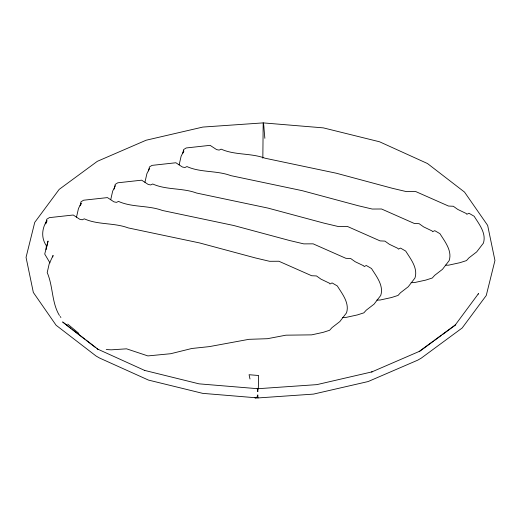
<?xml version="1.0" encoding="UTF-8"?>
<svg xmlns="http://www.w3.org/2000/svg" width="521" height="521" viewBox="0 0 521 521"><rect width="100%" height="100%" fill="white"/><g stroke="black" fill="none" stroke-linecap="round" stroke-linejoin="round"><path stroke-width="0.78" d="M46.082 249.663L46.343 245.684C40.977 237.947 41.849 228.231 46.968 220.591L46.434 222.949M45.698 223.952L46.779 219.237L49.358 217.635L73.233 215.017L79.752 219.282L82.266 219.79L84.291 218.833C97.968 225 114.06 222.597 128.166 227.892L199.517 242.923L255.505 257.973L269.572 261.301L278.904 261.255L311.656 275.733L316.475 275.948L320.949 279.132L329.435 283.203L329.969 283.978L332.085 282.916L337.295 285.938C342.167 293.792 349.728 302.988 346.53 312.847L339.829 321.581L332.046 327.585L329.63 330.268L323.092 332.365L311.669 334.86L285.925 335.179L267.462 338.702L248.901 339.327L209.344 346.615L191.793 348.49L170.725 353.713L147.886 355.915L126.544 348.823L111.24 349.832L106.245 349.532M46.441 248.087L48.062 241.008L44.728 254.053L49.944 262.877M52.719 256.99L53.083 255.414L49.176 263.919L47.203 272.574C53.181 286.309 51.592 302.571 59.427 315.465M76.496 217.146L78.476 208.498L81.185 203.17L80.827 204.746M80.091 205.749L80.989 201.816L83.575 200.22L107.45 197.602L113.962 201.861L116.483 202.369L118.508 201.412C132.184 207.579 148.277 205.183 162.383 210.471L233.734 225.502L289.722 240.552L303.789 243.88L313.121 243.835L345.872 258.312L350.692 258.527L355.166 261.711L363.651 265.782L364.186 266.557L366.302 265.495L371.506 268.517C376.383 276.371 383.944 285.567 380.747 295.427L374.045 304.16L366.263 310.164L363.84 312.847L357.308 314.945L345.885 317.439L342.668 317.484M110.713 199.725L112.686 191.077L115.401 185.75M114.132 189.116L115.206 184.395L117.792 182.799L141.666 180.181L148.179 184.441L150.693 184.948L152.725 183.991C166.401 190.158 182.493 187.762 196.599 193.05L267.944 208.081L323.938 223.131L338.005 226.459L347.338 226.414L380.089 240.891L384.908 241.106L389.376 244.29L397.868 248.361L398.396 249.136L400.519 248.081L405.722 251.096C410.6 258.95 418.161 268.146 414.963 278.006L408.256 286.739L400.473 292.75L398.057 295.427L391.525 297.524L380.102 300.024L376.878 300.063M144.929 182.311L146.902 173.656L149.618 168.335M148.524 170.908L149.423 166.974L152.008 165.378L175.883 162.76L182.396 167.02L184.909 167.528L186.941 166.57C200.618 172.744 216.703 170.341 230.816 175.629L302.16 190.66L358.155 205.71L372.222 209.045L381.548 208.993L414.306 223.47L419.118 223.685L423.593 226.869L432.078 230.946L432.612 231.715L434.735 230.66L439.939 233.675C444.81 241.529 452.371 250.725 449.174 260.591L442.472 269.324L434.69 275.329L432.274 278.012L425.735 280.109L414.312 282.603L411.095 282.642M179.139 164.89L181.119 156.235L183.828 150.914L183.47 152.484M182.741 153.487L183.639 149.553L186.218 147.957L210.093 145.339L216.612 149.605L219.126 150.107L221.151 149.149C234.834 155.323 250.92 152.92 265.033 158.208L336.377 173.239L392.365 188.296L406.439 191.624L415.765 191.572L448.522 206.049L453.335 206.27L457.809 209.449L466.295 213.525L466.829 214.3L468.946 213.239L474.156 216.254C479.027 224.108 486.588 233.304 483.39 243.17L476.689 251.904L468.907 257.908L466.49 260.591L459.952 262.688L448.529 265.182L445.312 265.222M257.452 395.999L257.804 394.872L257.843 395.973A93.396 0.879 -89.6 0 0 258.025 397.94L313.512 394.104L368.139 381.548L417.731 360.167L421.183 358.188L462.186 327.97L486.262 295.479L494.95 260.5L487.663 225.411L464.524 192.093L427.481 163.529L379.562 141.784L323.339 127.873L263.19 122.891L202.858 127.065L146.114 140.227L97.336 161.321L59.186 189.383L34.738 222.389L26.05 257.367L33.337 292.457L56.105 325.254L96.059 356.012L99.589 358.044L148.465 380.083L202.708 393.362L258.025 397.94M478.102 294.157L478.512 293.584L454.898 325.475L442.537 334.567M455.263 324.961L455.758 324.563L419.144 351.467L371.714 371.974L372.059 371.864L316.885 384.628L257.869 388.718L199.029 383.847L144.382 370.346L144.734 370.464L98.143 349.324L62.618 321.939L70.563 328.315M419.19 351.721L433.459 341.242M434.755 340.285L441.241 335.517M71.852 329.305L84.715 339.217M85.998 340.206L95.643 347.644M96.932 348.634L98.215 349.624M67.671 324.101L78.801 333.362M60.149 316.475L60.911 317.484M249.989 378.995L249.071 374.716L258.631 375.504L258.559 379.125A86.955 0.821 -89.6 0 1 258.266 389.005M257.882 389.005L257.791 391.649A4.539 0.443 86 0 0 257.491 389.584L257.387 389.148A4.572 0.443 86 0 0 257.113 388.829M257.452 395.98A92.256 8.968 86 0 1 254.886 397.777M262.831 158.176A86.955 0.821 -89.6 0 0 263.105 129.67L263.209 122.891A4.539 0.443 86 0 1 263.509 123.711L263.613 124.285A4.539 0.443 86 0 1 264.004 128.387L264.101 129.599A85.945 8.356 86 0 0 264.857 138.312"/></g></svg>
